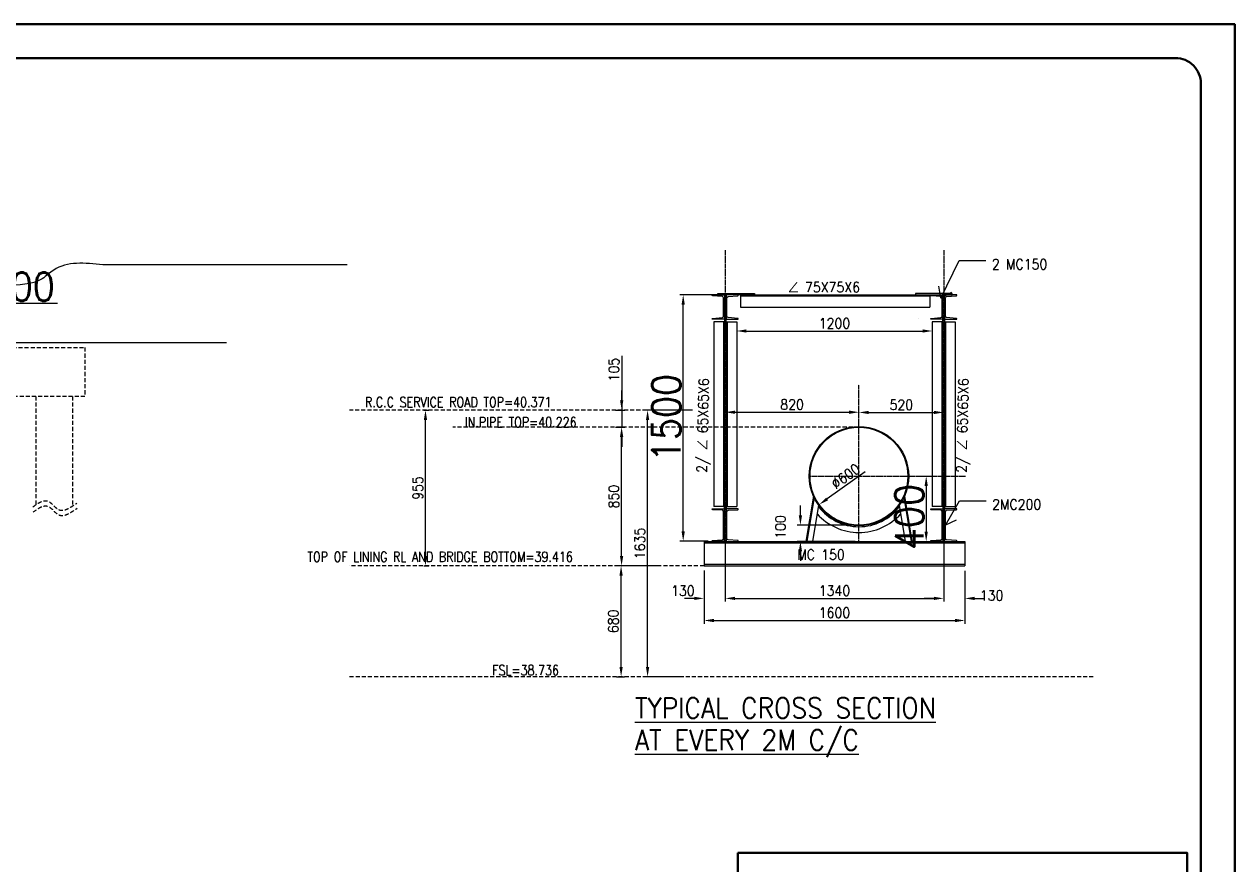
# Model space of a CAD drawing. Header units: millimetres. Extents: x 0 to 1124626, y -157535 to 82123.
# Drawn here: x 215309 to 230161, y 46719 to 57017 of the extents above; entities that cross this region are included whole.
import ezdxf

# ---------------------------------------------------------------- set-up
doc = ezdxf.new("R2010")
doc.units = ezdxf.units.MM
doc.header["$MEASUREMENT"] = 0
doc.linetypes.add('CENTER', pattern=[2, 1.25, -0.25, 0.25, -0.25])
doc.linetypes.add('HIDDEN', pattern=[0.375, 0.25, -0.125])
for name, color, linetype, lineweight in [('CN', 253, 'Continuous', 15), ('Dim', 6, 'Continuous', 13), ('HIDE', 251, 'HIDDEN', 13), ('PLATE', 190, 'Continuous', 20), ('rSHEET', 2, 'Continuous', 30), ('STR', 112, 'Continuous', 18), ('STR. STEEL', 25, 'Continuous', 18), ('Text', 7, 'Continuous', 15), ('TITLE TEXT', 50, 'Continuous', 18)]:
    doc.layers.add(name, color=color, linetype=linetype, lineweight=lineweight)
doc.styles.add('style1', font='romans.shx', dxfattribs={"width": 0.9, "height": 300})
doc.dimstyles.new('2.0 DIM-1', dxfattribs={"dimscale": 40, "dimtxt": 125, "dimasz": 3, "dimexe": 1, "dimexo": 1.2, "dimgap": 0.8, "dimtad": 1, "dimdec": 0, "dimlfac": 0.5, "dimzin": 1, "dimdsep": 46, "dimtxsty": 'style1', "dimcen": 2, "dimclrd": 8, "dimclre": 8, "dimclrt": 7, "dimadec": 0, "dimazin": 0, "dimtfac": 1, "dimtdec": 0, "dimtofl": 0, "dimtmove": 1, "dimatfit": 3, "dimfxl": 1, "dimtolj": 1, "dimtzin": 0, "dimlwd": 9, "dimlwe": 9, "dimarcsym": 1})
doc.dimstyles.new('Copy of DIM-1', dxfattribs={"dimscale": 40, "dimtxt": 125, "dimasz": 3, "dimexe": 1, "dimexo": 1.2, "dimgap": 0.8, "dimtad": 1, "dimdec": 0, "dimzin": 1, "dimdsep": 46, "dimtxsty": 'style1', "dimcen": 2, "dimclrd": 8, "dimclre": 8, "dimclrt": 7, "dimadec": 0, "dimazin": 0, "dimtfac": 1, "dimtdec": 0, "dimtofl": 0, "dimtmove": 1, "dimatfit": 3, "dimfxl": 1, "dimtolj": 1, "dimtzin": 0, "dimlwd": 9, "dimlwe": 9, "dimarcsym": 1})

# ---------------------------------------------------------------- blocks, each defined once
blk = doc.blocks.new('*D105')
at = {"layer": 'DEFPOINTS', "color": 0, "ltscale": 20, "transparency": 16777216}
for p in [(226249, 51473), (226248, 50673), (226375, 50673)]:
    blk.add_point(p, dxfattribs=at)
at = {"layer": 'Dim', "color": 8, "lineweight": 9, "ltscale": 20, "transparency": 16777216}
for p, q in [((226297, 51473), (226415, 51473)), ((226375, 51353), (226375, 50793)), ((226296, 50673), (226415, 50673))]:
    blk.add_line(p, q, dxfattribs=at)
at = {"layer": 'Dim', "color": 8, "ltscale": 20, "transparency": 16777216}
for points in [[(226395, 51353), (226355, 51353), (226375, 51473)], [(226355, 50793), (226395, 50793), (226375, 50673)]]:
    blk.add_solid(points, dxfattribs=at)
at = {"layer": 'Dim', "color": 7, "ltscale": 20, "transparency": 16777216, "insert": (226168, 50973), "char_height": 350, "attachment_point": 5, "rotation": 90, "style": 'style1'}
blk.add_mtext('\\A1;400', dxfattribs=at)
blk = doc.blocks.new('*D106')
at = {"layer": 'DEFPOINTS', "color": 0, "ltscale": 20, "transparency": 16777216}
for p in [(223394, 53697), (223854, 53697), (223750, 50676)]:
    blk.add_point(p, dxfattribs=at)
at = {"layer": 'Dim', "color": 8, "lineweight": 9, "ltscale": 20, "transparency": 16777216}
for p, q in [((223806, 53697), (223354, 53697)), ((223394, 50796), (223394, 53577)), ((223702, 50676), (223354, 50676))]:
    blk.add_line(p, q, dxfattribs=at)
at = {"layer": 'Dim', "color": 8, "ltscale": 20, "transparency": 16777216}
for points in [[(223414, 53577), (223374, 53577), (223394, 53697)], [(223374, 50796), (223414, 50796), (223394, 50676)]]:
    blk.add_solid(points, dxfattribs=at)
at = {"layer": 'Dim', "color": 7, "ltscale": 20, "transparency": 16777216, "insert": (223187, 52187), "char_height": 350, "attachment_point": 5, "rotation": 90, "style": 'style1'}
blk.add_mtext('\\A1;1500', dxfattribs=at)
blk = doc.blocks.new('*D107')
at = {"layer": 'DEFPOINTS', "color": 0, "ltscale": 20, "transparency": 16777216}
for p in [(223910, 50696), (226590, 50696), (226590, 49974)]:
    blk.add_point(p, dxfattribs=at)
at = {"layer": 'Dim', "color": 8, "lineweight": 9, "ltscale": 20, "transparency": 16777216}
for p, q in [((223910, 50648), (223910, 49934)), ((226590, 50648), (226590, 49934)), ((224030, 49974), (226470, 49974))]:
    blk.add_line(p, q, dxfattribs=at)
at = {"layer": 'Dim', "color": 8, "ltscale": 20, "transparency": 16777216}
for points in [[(224030, 49994), (224030, 49954), (223910, 49974)], [(226470, 49994), (226470, 49954), (226590, 49974)]]:
    blk.add_solid(points, dxfattribs=at)
at = {"layer": 'Dim', "color": 7, "ltscale": 20, "transparency": 16777216, "insert": (225250, 50069), "char_height": 125, "attachment_point": 5, "style": 'style1'}
blk.add_mtext('\\A1;1340', dxfattribs=at)
blk = doc.blocks.new('*D108')
at = {"layer": 'DEFPOINTS', "color": 0, "ltscale": 20, "transparency": 16777216}
for p in [(224050, 53368), (226450, 53368), (226450, 53254)]:
    blk.add_point(p, dxfattribs=at)
at = {"layer": 'Dim', "color": 8, "lineweight": 9, "ltscale": 20, "transparency": 16777216}
for p, q in [((224050, 53320), (224050, 53214)), ((226450, 53320), (226450, 53214)), ((224170, 53254), (226330, 53254))]:
    blk.add_line(p, q, dxfattribs=at)
at = {"layer": 'Dim', "color": 8, "ltscale": 20, "transparency": 16777216}
for points in [[(224170, 53274), (224170, 53234), (224050, 53254)], [(226330, 53274), (226330, 53234), (226450, 53254)]]:
    blk.add_solid(points, dxfattribs=at)
at = {"layer": 'Dim', "color": 7, "ltscale": 20, "transparency": 16777216, "insert": (225250, 53348), "char_height": 125, "attachment_point": 5, "style": 'style1'}
blk.add_mtext('\\A1;1200', dxfattribs=at)
blk = doc.blocks.new('*D109')
at = {"layer": 'DEFPOINTS', "color": 0, "ltscale": 20, "transparency": 16777216}
for p in [(226038, 51822), (225062, 51124)]:
    blk.add_point(p, dxfattribs=at)
at = {"layer": 'Dim', "color": 8, "lineweight": 9, "ltscale": 20, "transparency": 16777216}
blk.add_line((225628, 51528), (225160, 51194), dxfattribs=at)
at = {"layer": 'Dim', "color": 8, "ltscale": 20, "transparency": 16777216}
blk.add_solid([(225148, 51210), (225171, 51178), (225062, 51124)], dxfattribs=at)
at = {"layer": 'Dim', "color": 7, "ltscale": 20, "transparency": 16777216, "insert": (225387, 51473), "char_height": 125, "attachment_point": 5, "rotation": 35.5557, "style": 'style1'}
blk.add_mtext('\\A1;∅600', dxfattribs=at)
blk = doc.blocks.new('*D110')
at = {"layer": 'DEFPOINTS', "color": 0, "ltscale": 20, "transparency": 16777216}
for p in [(222638, 52073), (222731, 52073), (222776, 50373)]:
    blk.add_point(p, dxfattribs=at)
at = {"layer": 'Dim', "color": 8, "lineweight": 9, "ltscale": 20, "transparency": 16777216}
for p, q in [((222683, 52073), (222598, 52073)), ((222638, 50493), (222638, 51953)), ((222728, 50373), (222598, 50373))]:
    blk.add_line(p, q, dxfattribs=at)
at = {"layer": 'Dim', "color": 8, "ltscale": 20, "transparency": 16777216}
for points in [[(222618, 51953), (222658, 51953), (222638, 52073)], [(222618, 50493), (222658, 50493), (222638, 50373)]]:
    blk.add_solid(points, dxfattribs=at)
at = {"layer": 'Dim', "color": 7, "ltscale": 20, "transparency": 16777216, "insert": (222543, 51223), "char_height": 125, "attachment_point": 5, "rotation": 90, "style": 'style1'}
blk.add_mtext('\\A1;850', dxfattribs=at)
blk = doc.blocks.new('*D111')
at = {"layer": 'DEFPOINTS', "color": 0, "ltscale": 20, "transparency": 16777216}
for p in [(225550, 50873), (224832, 50673), (225550, 50673)]:
    blk.add_point(p, dxfattribs=at)
at = {"layer": 'Dim', "color": 8, "lineweight": 9, "ltscale": 20, "transparency": 16777216}
for p, q in [((224832, 50993), (224832, 51113)), ((225502, 50873), (224792, 50873)), ((225502, 50673), (224792, 50673)), ((224832, 50553), (224832, 50433))]:
    blk.add_line(p, q, dxfattribs=at)
at = {"layer": 'Dim', "color": 8, "ltscale": 20, "transparency": 16777216}
for points in [[(224812, 50993), (224852, 50993), (224832, 50873)], [(224812, 50553), (224852, 50553), (224832, 50673)]]:
    blk.add_solid(points, dxfattribs=at)
at = {"layer": 'Dim', "color": 7, "ltscale": 20, "transparency": 16777216, "insert": (224587, 50850), "char_height": 125, "attachment_point": 5, "rotation": 90, "style": 'style1'}
blk.add_mtext('\\A1;100', dxfattribs=at)
blk = doc.blocks.new('*D112')
at = {"layer": 'DEFPOINTS', "color": 0, "ltscale": 20, "transparency": 16777216}
for p in [(226590, 50364), (226850, 50360), (226850, 49974)]:
    blk.add_point(p, dxfattribs=at)
at = {"layer": 'Dim', "color": 8, "lineweight": 9, "ltscale": 20, "transparency": 16777216}
for p, q in [((226590, 50316), (226590, 49934)), ((226850, 50312), (226850, 49934)), ((226470, 49974), (226350, 49974)), ((226970, 49974), (227090, 49974))]:
    blk.add_line(p, q, dxfattribs=at)
at = {"layer": 'Dim', "color": 8, "ltscale": 20, "transparency": 16777216}
for points in [[(226470, 49994), (226470, 49954), (226590, 49974)], [(226970, 49994), (226970, 49954), (226850, 49974)]]:
    blk.add_solid(points, dxfattribs=at)
at = {"layer": 'Dim', "color": 7, "ltscale": 20, "transparency": 16777216, "insert": (227178, 50010), "char_height": 125, "attachment_point": 5, "style": 'style1'}
blk.add_mtext('\\A1;130', dxfattribs=at)
blk = doc.blocks.new('*D113')
at = {"layer": 'DEFPOINTS', "color": 0, "ltscale": 20, "transparency": 16777216}
for p in [(223650, 50364), (223910, 50364), (223650, 49974)]:
    blk.add_point(p, dxfattribs=at)
at = {"layer": 'Dim', "color": 8, "lineweight": 9, "ltscale": 20, "transparency": 16777216}
for p, q in [((223650, 50316), (223650, 49934)), ((223910, 50316), (223910, 49934)), ((223530, 49974), (223410, 49974)), ((224030, 49974), (224150, 49974))]:
    blk.add_line(p, q, dxfattribs=at)
at = {"layer": 'Dim', "color": 8, "ltscale": 20, "transparency": 16777216}
for points in [[(223530, 49994), (223530, 49954), (223650, 49974)], [(224030, 49994), (224030, 49954), (223910, 49974)]]:
    blk.add_solid(points, dxfattribs=at)
at = {"layer": 'Dim', "color": 7, "ltscale": 20, "transparency": 16777216, "insert": (223390, 50068), "char_height": 125, "attachment_point": 5, "style": 'style1'}
blk.add_mtext('\\A1;130', dxfattribs=at)
blk = doc.blocks.new('*D114')
at = {"layer": 'DEFPOINTS', "color": 0, "ltscale": 20, "transparency": 16777216}
for p in [(223910, 52260), (225550, 52260), (225550, 52258)]:
    blk.add_point(p, dxfattribs=at)
at = {"layer": 'Dim', "color": 8, "lineweight": 9, "ltscale": 20, "transparency": 16777216}
for p, q in [((223910, 52212), (223910, 52218)), ((224030, 52258), (225430, 52258)), ((225550, 52212), (225550, 52218))]:
    blk.add_line(p, q, dxfattribs=at)
at = {"layer": 'Dim', "color": 8, "ltscale": 20, "transparency": 16777216}
for points in [[(224030, 52278), (224030, 52238), (223910, 52258)], [(225430, 52278), (225430, 52238), (225550, 52258)]]:
    blk.add_solid(points, dxfattribs=at)
at = {"layer": 'Dim', "color": 7, "ltscale": 20, "transparency": 16777216, "insert": (224730, 52352), "char_height": 125, "attachment_point": 5, "style": 'style1'}
blk.add_mtext('\\A1;820', dxfattribs=at)
blk = doc.blocks.new('*D115')
at = {"layer": 'DEFPOINTS', "color": 0, "ltscale": 20, "transparency": 16777216}
for p in [(225550, 52212), (226590, 52255), (226590, 52212)]:
    blk.add_point(p, dxfattribs=at)
at = {"layer": 'Dim', "color": 8, "lineweight": 9, "ltscale": 20, "transparency": 16777216}
for p, q in [((225550, 52260), (225550, 52295)), ((226590, 52260), (226590, 52295)), ((225670, 52255), (226470, 52255))]:
    blk.add_line(p, q, dxfattribs=at)
at = {"layer": 'Dim', "color": 8, "ltscale": 20, "transparency": 16777216}
for points in [[(225670, 52275), (225670, 52235), (225550, 52255)], [(226470, 52275), (226470, 52235), (226590, 52255)]]:
    blk.add_solid(points, dxfattribs=at)
at = {"layer": 'Dim', "color": 7, "ltscale": 20, "transparency": 16777216, "insert": (226070, 52349), "char_height": 125, "attachment_point": 5, "style": 'style1'}
blk.add_mtext('\\A1;520', dxfattribs=at)
blk = doc.blocks.new('*D116')
at = {"layer": 'DEFPOINTS', "color": 0, "ltscale": 20, "transparency": 16777216}
for p in [(222957, 52283), (223557, 52283), (223402, 49013)]:
    blk.add_point(p, dxfattribs=at)
at = {"layer": 'Dim', "color": 8, "lineweight": 9, "ltscale": 20, "transparency": 16777216}
for p, q in [((223509, 52283), (222917, 52283)), ((222957, 49133), (222957, 52163)), ((223354, 49013), (222917, 49013))]:
    blk.add_line(p, q, dxfattribs=at)
at = {"layer": 'Dim', "color": 8, "ltscale": 20, "transparency": 16777216}
for points in [[(222937, 52163), (222977, 52163), (222957, 52283)], [(222937, 49133), (222977, 49133), (222957, 49013)]]:
    blk.add_solid(points, dxfattribs=at)
at = {"layer": 'Dim', "color": 7, "ltscale": 20, "transparency": 16777216, "insert": (222862, 50648), "char_height": 125, "attachment_point": 5, "rotation": 90, "style": 'style1'}
blk.add_mtext('\\A1;1635', dxfattribs=at)
blk = doc.blocks.new('*D117')
at = {"layer": 'DEFPOINTS', "color": 0, "ltscale": 20, "transparency": 16777216}
for p in [(223650, 50164), (226850, 50164), (226850, 49703)]:
    blk.add_point(p, dxfattribs=at)
at = {"layer": 'Dim', "color": 8, "lineweight": 9, "ltscale": 20, "transparency": 16777216}
for p, q in [((223650, 50116), (223650, 49663)), ((226850, 50116), (226850, 49663)), ((223770, 49703), (226730, 49703))]:
    blk.add_line(p, q, dxfattribs=at)
at = {"layer": 'Dim', "color": 8, "ltscale": 20, "transparency": 16777216}
for points in [[(223770, 49723), (223770, 49683), (223650, 49703)], [(226730, 49723), (226730, 49683), (226850, 49703)]]:
    blk.add_solid(points, dxfattribs=at)
at = {"layer": 'Dim', "color": 7, "ltscale": 20, "transparency": 16777216, "insert": (225250, 49798), "char_height": 125, "attachment_point": 5, "style": 'style1'}
blk.add_mtext('\\A1;1600', dxfattribs=at)
blk = doc.blocks.new('*D118')
at = {"layer": 'DEFPOINTS', "color": 0, "ltscale": 20, "transparency": 16777216}
for p in [(222514, 52283), (222514, 52073), (222639, 52073)]:
    blk.add_point(p, dxfattribs=at)
at = {"layer": 'Dim', "color": 8, "lineweight": 9, "ltscale": 20, "transparency": 16777216}
for p, q in [((222639, 52950), (222639, 52283)), ((222639, 52403), (222639, 52523)), ((222562, 52283), (222679, 52283)), ((222639, 52283), (222639, 52073)), ((222562, 52073), (222679, 52073)), ((222639, 51953), (222639, 51833))]:
    blk.add_line(p, q, dxfattribs=at)
at = {"layer": 'Dim', "color": 8, "ltscale": 20, "transparency": 16777216}
for points in [[(222619, 52403), (222659, 52403), (222639, 52283)], [(222619, 51953), (222659, 51953), (222639, 52073)]]:
    blk.add_solid(points, dxfattribs=at)
at = {"layer": 'Dim', "color": 7, "ltscale": 20, "transparency": 16777216, "insert": (222544, 52781), "char_height": 125, "attachment_point": 5, "rotation": 90, "style": 'style1'}
blk.add_mtext('\\A1;105', dxfattribs=at)
blk = doc.blocks.new('*D119')
at = {"layer": 'DEFPOINTS', "color": 0, "ltscale": 20, "transparency": 16777216}
for p in [(222632, 50373), (223138, 50373), (222529, 49013)]:
    blk.add_point(p, dxfattribs=at)
at = {"layer": 'Dim', "color": 8, "lineweight": 9, "ltscale": 20, "transparency": 16777216}
for p, q in [((223090, 50373), (222592, 50373)), ((222632, 49133), (222632, 50253)), ((222577, 49013), (222672, 49013))]:
    blk.add_line(p, q, dxfattribs=at)
at = {"layer": 'Dim', "color": 8, "ltscale": 20, "transparency": 16777216}
for points in [[(222612, 50253), (222652, 50253), (222632, 50373)], [(222612, 49133), (222652, 49133), (222632, 49013)]]:
    blk.add_solid(points, dxfattribs=at)
at = {"layer": 'Dim', "color": 7, "ltscale": 20, "transparency": 16777216, "insert": (222537, 49693), "char_height": 125, "attachment_point": 5, "rotation": 90, "style": 'style1'}
blk.add_mtext('\\A1;680', dxfattribs=at)
blk = doc.blocks.new('*D136')
at = {"layer": 'DEFPOINTS', "color": 0, "ltscale": 20, "transparency": 16777216}
for p in [(214514, 53328), (214514, 53263), (215014, 53263)]:
    blk.add_point(p, dxfattribs=at)
at = {"layer": 'Dim', "color": 8, "lineweight": 9, "ltscale": 20, "transparency": 16777216}
for p, q in [((214843, 53591), (214764, 53328)), ((215716, 53591), (214843, 53591)), ((214514, 53311), (214514, 53368)), ((214894, 53328), (214634, 53328)), ((215014, 53311), (215014, 53368))]:
    blk.add_line(p, q, dxfattribs=at)
at = {"layer": 'Dim', "color": 8, "ltscale": 20, "transparency": 16777216}
for points in [[(214634, 53348), (214634, 53308), (214514, 53328)], [(214894, 53308), (214894, 53348), (215014, 53328)]]:
    blk.add_solid(points, dxfattribs=at)
at = {"layer": 'Dim', "color": 7, "ltscale": 20, "transparency": 16777216, "insert": (215280, 53798), "char_height": 350, "attachment_point": 5, "style": 'style1'}
blk.add_mtext('\\A1;500', dxfattribs=at)
blk = doc.blocks.new('*D233')
at = {"layer": 'DEFPOINTS', "color": 0, "ltscale": 20, "transparency": 16777216}
for p in [(220164, 52283), (220232, 52283), (220164, 50373)]:
    blk.add_point(p, dxfattribs=at)
at = {"layer": 'Dim', "color": 8, "lineweight": 9, "ltscale": 20, "transparency": 16777216}
for p, q in [((220212, 52283), (220272, 52283)), ((220232, 50493), (220232, 52163)), ((220212, 50373), (220272, 50373))]:
    blk.add_line(p, q, dxfattribs=at)
at = {"layer": 'Dim', "color": 8, "ltscale": 20, "transparency": 16777216}
for points in [[(220212, 52163), (220252, 52163), (220232, 52283)], [(220212, 50493), (220252, 50493), (220232, 50373)]]:
    blk.add_solid(points, dxfattribs=at)
at = {"layer": 'Dim', "color": 7, "ltscale": 20, "transparency": 16777216, "insert": (220138, 51328), "char_height": 125, "attachment_point": 5, "rotation": 90, "style": 'style1'}
blk.add_mtext('\\A1;955', dxfattribs=at)

msp = doc.modelspace()

# ---------------------------------------------------------------- linework, layer by layer
at = {"layer": 'CN', "linetype": 'CENTER', "ltscale": 20}
for p, q in [((223910.2173, 54243.8859), (223910.2173, 50673.1924)), ((226590.2173, 54243.8859), (226590.2173, 50673.1924)), ((225550.2173, 50673.1924), (225550.2173, 52594.6304)), ((224930.2173, 51473.1924), (226858.8342, 51473.1924))]:
    msp.add_line(p, q, dxfattribs=at)
at = {"layer": 'Dim', "ltscale": 20}
for p, q in [((219270.9115, 54067.6971), (216271.9714, 54067.6971)), ((224070.2173, 53697.1924), (223820.2173, 53697.1924)), ((212708.3132, 53112.6971), (217791.3316, 53112.6971)), ((224992.4053, 51226.3204), (224900.2173, 50673.1924)), ((224999.8476, 51210.1464), (224910.3552, 50673.1924)), ((225055.2369, 51116.6893), (224981.3208, 50673.1924)), ((226045.1976, 51116.6893), (226119.1138, 50673.1924)), ((226100.587, 51210.1464), (226190.0794, 50673.1924)), ((226108.0293, 51226.3204), (226200.2173, 50673.1924)), ((224955.9709, 51007.7143), (224900.2173, 50673.1924)), ((226144.4636, 51007.7143), (226200.2173, 50673.1924))]:
    msp.add_line(p, q, dxfattribs=at)
at = {"layer": 'Dim', "linetype": 'HIDDEN', "ltscale": 200}
for p, q in [((223393.7262, 52283.1924), (219299.0336, 52283.1924)), ((225550.2173, 52073.1924), (220567.0592, 52073.1924)), ((223650.2173, 50373.1924), (219299.0336, 50373.1924)), ((228425.4754, 49013.1924), (219299.0336, 49013.1924))]:
    msp.add_line(p, q, dxfattribs=at)
at = {"layer": 'Dim', "ltscale": 20}
for points in [[(223900.2173, 53398.1924), (223750.2173, 53398.1924), (223750.2173, 53403.9957, -0.383864035), (223754.5156, 53408.7694), (223876.1852, 53419.4553, 0.383864035), (223889.6173, 53434.3732), (223889.6173, 53661.0116, 0.383864035), (223876.1852, 53675.9294), (223754.5156, 53686.6153, -0.383864035), (223750.2173, 53691.389), (223750.2173, 53697.1924), (223900.2173, 53697.1924)], [(223920.2173, 53398.1924), (224070.2173, 53398.1924), (224070.2173, 53403.9957, 0.383864035), (224065.919, 53408.7694), (223944.2494, 53419.4553, -0.383864035), (223930.8173, 53434.3732), (223930.8173, 53661.0116, -0.383864035), (223944.2494, 53675.9294), (224065.919, 53686.6153, 0.383864035), (224070.2173, 53691.389), (224070.2173, 53697.1924), (223920.2173, 53697.1924)], [(226580.2173, 53398.1924), (226430.2173, 53398.1924), (226430.2173, 53403.9957, -0.383864035), (226434.5156, 53408.7694), (226556.1852, 53419.4553, 0.383864035), (226569.6173, 53434.3732), (226569.6173, 53661.0116, 0.383864035), (226556.1852, 53675.9294), (226434.5156, 53686.6153, -0.383864035), (226430.2173, 53691.389), (226430.2173, 53697.1924), (226580.2173, 53697.1924)], [(226600.2173, 53398.1924), (226750.2173, 53398.1924), (226750.2173, 53403.9957, 0.383864035), (226745.919, 53408.7694), (226624.2494, 53419.4553, -0.383864035), (226610.8173, 53434.3732), (226610.8173, 53661.0116, -0.383864035), (226624.2494, 53675.9294), (226745.919, 53686.6153, 0.383864035), (226750.2173, 53691.389), (226750.2173, 53697.1924), (226600.2173, 53697.1924)], [(223900.2173, 50673.1924), (223750.2173, 50673.1924), (223750.2173, 50679.5408, -0.383864035), (223754.5156, 50684.3145), (223874.0988, 50691.628, 0.383864035), (223890.2173, 50709.5294), (223890.2173, 51036.8554, 0.383864035), (223874.0988, 51054.7568), (223754.5156, 51062.0703, -0.383864035), (223750.2173, 51066.844), (223750.2173, 51073.1924), (223900.2173, 51073.1924)], [(223920.2173, 50673.1924), (224070.2173, 50673.1924), (224070.2173, 50679.5408, 0.383864035), (224065.919, 50684.3145), (223946.3358, 50691.628, -0.383864035), (223930.2173, 50709.5294), (223930.2173, 51036.8554, -0.383864035), (223946.3358, 51054.7568), (224065.919, 51062.0703, 0.383864035), (224070.2173, 51066.844), (224070.2173, 51073.1924), (223920.2173, 51073.1924)], [(226580.2173, 50673.1924), (226430.2173, 50673.1924), (226430.2173, 50679.5408, -0.383864035), (226434.5156, 50684.3145), (226554.0988, 50691.628, 0.383864035), (226570.2173, 50709.5294), (226570.2173, 51036.8554, 0.383864035), (226554.0988, 51054.7568), (226434.5156, 51062.0703, -0.383864035), (226430.2173, 51066.844), (226430.2173, 51073.1924), (226580.2173, 51073.1924)], [(226600.2173, 50673.1924), (226750.2173, 50673.1924), (226750.2173, 50679.5408, 0.383864035), (226745.919, 50684.3145), (226626.3358, 50691.628, -0.383864035), (226610.2173, 50709.5294), (226610.2173, 51036.8554, -0.383864035), (226626.3358, 51054.7568), (226745.919, 51062.0703, 0.383864035), (226750.2173, 51066.844), (226750.2173, 51073.1924), (226600.2173, 51073.1924)]]:
    msp.add_lwpolyline(points, format="xyb", close=True, dxfattribs=at)
for radius in [610, 600]:
    msp.add_circle((225550.2173, 51473.1924), radius, dxfattribs=at)
for radius, start, end in [(620, 216.67258726, 323.32741274), (690, 222.02687976, 317.97312024)]:
    msp.add_arc((225550.2173, 51473.1924), radius, start, end, dxfattribs=at)
msp.add_spline([(216271.9714, 54067.6971), (215671.0102, 54001.809), (215529.3327, 53895.6553), (215083.0499, 53814.2707), (214682.8119, 53750.5784), (214268.4063, 53580.7323), (213963.8011, 53594.8862), (213602.524, 53463.9633), (213251.8727, 53336.5786), (212871.4714, 53112.6971), (212851.6347, 53117.1941)], degree=3, dxfattribs=at)
at = {"layer": 'HIDE', "linetype": 'HIDDEN', "ltscale": 200}
for p, q in [((215453.3132, 52451.9295), (215453.3132, 51121.197)), ((215903.3132, 52451.9295), (215903.3132, 51121.197))]:
    msp.add_line(p, q, dxfattribs=at)
msp.add_lwpolyline([(216053.3132, 53051.9295), (216053.3132, 52451.9295), (213963.3132, 52451.9295), (213963.3132, 53051.9295)], close=True, dxfattribs=at)
for points in [[(215415.2364, 51097.3291), (215597.6592, 51167.9854), (215731.1782, 51063.5), (215955.1386, 51143.5894)], [(215416.8003, 51033.2701), (215599.2232, 51103.9264), (215732.7422, 50999.4409), (215956.7025, 51079.5304)]]:
    msp.add_spline(points, degree=3, dxfattribs=at)
at = {"layer": 'PLATE', "ltscale": 20}
msp.add_line((226280.5276, 53408.7694), (226280.2382, 53408.7694), dxfattribs=at)
for points in [[(223820.2173, 53713.1924), (224270.2173, 53713.1924), (224270.2173, 53697.1924), (223820.2173, 53697.1924)], [(223900.2173, 53168.1924), (223920.2173, 53168.1924), (223920.2173, 53697.1924), (223900.2173, 53697.1924)], [(226692.8436, 53713.1924), (226242.8436, 53713.1924), (226242.8436, 53697.1924), (226692.8436, 53697.1924)], [(226600.2173, 53193.1924), (226580.2173, 53193.1924), (226580.2173, 53697.1924), (226600.2173, 53697.1924)], [(223900.2173, 51303.1924), (223920.2173, 51303.1924), (223920.2173, 50673.1924), (223900.2173, 50673.1924)], [(226600.2173, 51303.1924), (226580.2173, 51303.1924), (226580.2173, 50673.1924), (226600.2173, 50673.1924)]]:
    msp.add_lwpolyline(points, close=True, dxfattribs=at)
at = {"layer": 'rSHEET'}
msp.add_lwpolyline([(186502.4215, 26147.564), (230161.2642, 26147.564), (230161.2642, 57017.4843), (186502.4215, 57017.4843)], close=True, dxfattribs=at)
for points in [[(187230.0689, 26562.5829), (229433.6168, 26562.5829, 0.4142135624), (229745.4657, 26874.4318), (229745.4657, 56290.6165, 0.4142135624), (229433.6168, 56602.4654), (187230.0689, 56602.4654, 0.4142135624), (186918.22, 56290.6165), (186918.22, 26874.4318, 0.4142135624)], [(224065.9129, 46852.0382), (229578.2063, 46852.0382), (229578.2063, 27208.4101, -0.4142135624), (229088.2247, 26718.4284), (224555.8946, 26718.4284, -0.4142135624), (224065.9129, 27208.4101)]]:
    msp.add_lwpolyline(points, format="xyb", close=True, dxfattribs=at)
at = {"layer": 'STR', "ltscale": 20}
for p, q in [((223650.2173, 50673.1924), (223650.2173, 50373.1924)), ((223650.2173, 50673.1924), (226850.2173, 50673.1924)), ((223650.2173, 50654.3924), (226850.2173, 50654.3924)), ((226850.2173, 50673.1924), (226850.2173, 50373.1924)), ((223650.2173, 50391.9924), (226850.2173, 50391.9924)), ((223650.2173, 50373.1924), (226850.2173, 50373.1924))]:
    msp.add_line(p, q, dxfattribs=at)
at = {"layer": 'STR. STEEL', "ltscale": 20}
for p, q in [((224095.2173, 53697.1924), (226417.8436, 53697.1924)), ((224095.2173, 53697.1924), (224095.2173, 53547.1924)), ((224095.2173, 53685.1924), (226417.8436, 53685.1924)), ((226417.8436, 53697.1924), (226417.8436, 53547.1924)), ((224095.2173, 53547.1924), (226417.8436, 53547.1924)), ((223900.2173, 53368.1924), (223770.2173, 53368.1924)), ((223770.2173, 53368.1924), (223770.2173, 51103.1924)), ((223888.2173, 53368.1924), (223888.2173, 51103.1924)), ((223900.2173, 53368.1924), (223900.2173, 51043.1933)), ((223920.2173, 53368.1924), (223920.2173, 51043.1933)), ((223920.2173, 53368.1924), (224050.2173, 53368.1924)), ((223932.2173, 53368.1924), (223932.2173, 51103.1924)), ((224050.2173, 53368.1924), (224050.2173, 51103.1924)), ((226450.2173, 53368.1924), (226450.2173, 51103.1924)), ((226580.2173, 53368.1924), (226450.2173, 53368.1924)), ((226568.2173, 53368.1924), (226568.2173, 51103.1924)), ((226580.2173, 53368.1924), (226580.2173, 51043.1933)), ((226600.2173, 53368.1924), (226600.2173, 51043.1933)), ((226600.2173, 53368.1924), (226730.2173, 53368.1924)), ((226612.2173, 53368.1924), (226612.2173, 51103.1924)), ((226730.2173, 53368.1924), (226730.2173, 51103.1924)), ((223900.2173, 51103.1924), (223770.2173, 51103.1924)), ((223920.2173, 51103.1924), (224050.2173, 51103.1924)), ((226580.2173, 51103.1924), (226450.2173, 51103.1924)), ((226600.2173, 51103.1924), (226730.2173, 51103.1924))]:
    msp.add_line(p, q, dxfattribs=at)

# ---------------------------------------------------------------- texts
at = {"layer": 'Text', "ltscale": 20, "style": 'style1', "width": 0.8}
for s, p in [('R.C.C SERVICE ROAD TOP=40.371', (219489.6094, 52319.4213)), ('IN.PIPE TOP=40.226', (220715.4086, 52073.1924)), ('TOP OF LINING RL AND BRIDGE BOTTOM=39.416', (218783.564, 50421.7622)), ('FSL=38.736', (221050.7751, 49030.9047))]:
    msp.add_text(s, height=125, dxfattribs=at).set_placement(p)
at = {"layer": 'Text', "ltscale": 20, "char_height": 125, "attachment_point": 1, "style": 'style1'}
for s, insert, width in [('2 MC150', (227181.2593, 54135.5941), 3613.508763), ('∠ 75X75X6', (224683.3597, 53854.1863), 3613.508763), ('2MC200', (227184.3804, 51189.2275), 3613.508763), ('MC 150', (224792.9466, 50573.1018), 1213.170065)]:
    msp.add_mtext(s, dxfattribs=dict(at, insert=insert, width=width))
at = {"layer": 'Text', "ltscale": 20, "char_height": 125, "width": 2626.169683, "attachment_point": 3, "rotation": 88.7021262, "style": 'style1'}
for insert in [(223584.6035, 52675.8373), (226770.4487, 52675.8373)]:
    msp.add_mtext('2/ ∠ 65X65X6', dxfattribs=dict(at, insert=insert))
at = {"layer": 'TITLE TEXT', "color": 1, "ltscale": 20, "char_height": 250, "width": 4706.261719, "attachment_point": 1, "style": 'style1'}
for s, insert in [('{\\LTYPICAL CROSS SECTION}', (222801.7335, 48754.5025)), ('{\\LAT EVERY 2M C/C}', (222801.7335, 48361.4602))]:
    msp.add_mtext(s, dxfattribs=dict(at, insert=insert))

# ---------------------------------------------------------------- dimensions: what is measured, and where the dimension line sits
at = {"layer": 'Dim', "ltscale": 20}
dim = msp.add_linear_dim(base=(214514.0132, 53327.9283), p1=(215014.0132, 53262.6971), p2=(214514.0132, 53262.6971), dimstyle='Copy of DIM-1', override={"dimtxt": 125}, dxfattribs=at)
dim.commit()
dim.dimension.update_dxf_attribs({"geometry": '*D136', "text_midpoint": (214874.9133, 53797.9283)})
dim = msp.add_linear_dim(base=(223393.7262, 53697.1924), p1=(223750.2173, 50676.3666), p2=(223854.0423, 53697.1924), angle=90, text='1500', dimstyle='Copy of DIM-1', override={"dimtxt": 125}, dxfattribs=at)
dim.commit()
dim.dimension.update_dxf_attribs({"geometry": '*D106', "text_midpoint": (223186.7262, 52186.7795)})
for base, p1, p2, picture, middle in [((226450.2173, 53253.5404), (224050.2173, 53368.1924), (226450.2173, 53368.1924), '*D108', (225250.2173, 53348.0404)), ((225550.2173, 52257.611), (223910.2173, 52259.7281), (225550.2173, 52259.7281), '*D114', (224730.2173, 52352.111)), ((226590.2173, 52254.937), (225550.2173, 52211.7281), (226590.2173, 52211.7281), '*D115', (226070.2173, 52349.437)), ((226590.2173, 49974.3815), (223910.2173, 50695.7724), (226590.2173, 50695.7724), '*D107', (225250.2173, 50068.8815)), ((226850.2173, 49703.1924), (223650.2173, 50163.8017), (226850.2173, 50163.8017), '*D117', (225250.2173, 49797.6924))]:
    dim = msp.add_linear_dim(base=base, p1=p1, p2=p2, dimstyle='2.0 DIM-1', dxfattribs=at)
    dim.commit()
    dim.dimension.update_dxf_attribs({"geometry": picture, "text_midpoint": middle})
for base, p1, p2, angle, picture, middle in [((222638.7314, 52073.1924), (222513.7617, 52283.1924), (222513.7617, 52073.1924), 90, '*D118', (222642.4163, 52780.9198)), ((223650.2173, 49973.8066), (223910.2173, 50363.8017), (223650.2173, 50363.8017), 180, '*D113', (223389.5822, 49973.8066))]:
    dim = msp.add_linear_dim(base=base, p1=p1, p2=p2, angle=angle, dimstyle='2.0 DIM-1', dxfattribs=at)
    dim.commit()
    dim.dimension.update_dxf_attribs({"geometry": picture, "text_midpoint": middle, "dimtype": 160})
for base, p1, p2, picture, middle in [((220232.3426, 52283.1924), (220163.6161, 50373.1924), (220163.6161, 52283.1924), '*D233', (220137.8426, 51328.1924)), ((222956.9096, 52283.1924), (223401.8998, 49013.1924), (223557.2121, 52283.1924), '*D116', (222862.4096, 50648.1924)), ((222637.565, 52073.1924), (222776.3724, 50373.1924), (222731.1262, 52073.1924), '*D110', (222543.065, 51223.1924)), ((224831.9898, 50673.1924), (225550.2173, 50873.1924), (225550.2173, 50673.1924), '*D111', (224586.9898, 50850.3424)), ((222631.8395, 50373.1924), (222529.1072, 49013.1924), (223138.2957, 50373.1924), '*D119', (222537.3395, 49693.1924))]:
    dim = msp.add_linear_dim(base=base, p1=p1, p2=p2, angle=90, dimstyle='2.0 DIM-1', dxfattribs=at)
    dim.commit()
    dim.dimension.update_dxf_attribs({"geometry": picture, "text_midpoint": middle})
dim = msp.add_diameter_dim_2p(p1=(226038.3476, 51822.0889), p2=(225062.087, 51124.2958), dimstyle='2.0 DIM-1', dxfattribs=at)
dim.commit()
dim.dimension.update_dxf_attribs({"geometry": '*D109', "text_midpoint": (225442.4509, 51396.1652), "dimtype": 163})
dim = msp.add_linear_dim(base=(226375.3616, 50673.1924), p1=(226249.2076, 51473.1924), p2=(226248.1034, 50673.1924), angle=90, text='400', dimstyle='Copy of DIM-1', override={"dimtxt": 125}, dxfattribs=at)
dim.commit()
dim.dimension.update_dxf_attribs({"geometry": '*D105', "text_midpoint": (226375.3616, 50973.1924), "dimtype": 160})
dim = msp.add_linear_dim(base=(226850.2173, 49973.8066), p1=(226590.2173, 50363.8017), p2=(226850.2173, 50359.8042), dimstyle='2.0 DIM-1', dxfattribs=at)
dim.commit()
dim.dimension.update_dxf_attribs({"geometry": '*D112', "text_midpoint": (227177.7381, 49915.8517), "dimtype": 160})

# ---------------------------------------------------------------- leaders
for points in [[(226554.6668, 53657.416), (226779.5151, 54117.0709), (227108.2006, 54117.0709)], [(226610.2173, 50873.1924), (226782.6362, 51170.7043), (227111.3216, 51170.7043)]]:
    msp.add_leader(points, dimstyle='Copy of DIM-1', override={"dimtxt": 125, "dimasz": 3, "dimtad": 0, "dimldrblk": 'Open90'}, dxfattribs=at)

doc.saveas('drawing.dxf')
